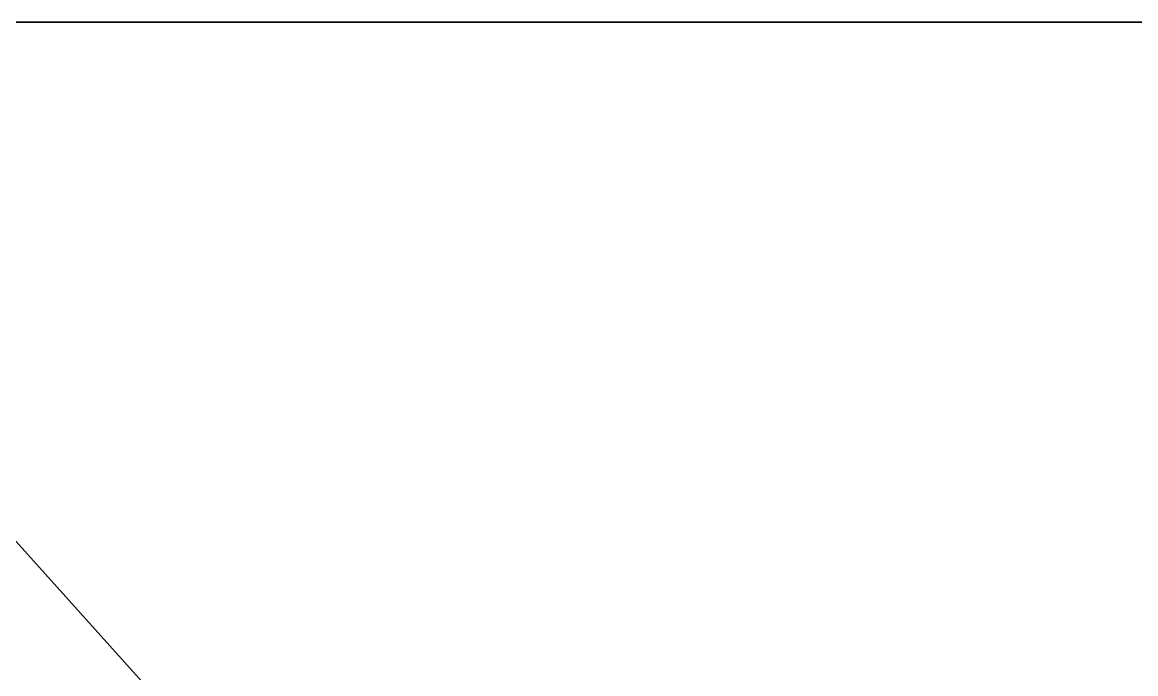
# Model space of a CAD drawing. Extents: x -7.1 to 8.3, y -8 to 8.
# Drawn here: x -3.93 to 2.26, y 4.38 to 8 of the extents above; entities that cross this region are included whole.
import ezdxf

# ---------------------------------------------------------------- set-up
doc = ezdxf.new("R2010")
doc.units = 0

msp = doc.modelspace()

# ---------------------------------------------------------------- linework, layer by layer
for points in [[(7.8057, 8), (-6.5579, 8), (7.8057, -8)], [(7.8057, 8, -0.2018), (-6.5579, 8, -0.2018), (-6.5579, 8)], [(-6.5579, -8), (7.8057, -8), (-6.5579, 8)], [(7.8057, 8), (7.8057, 8, -0.2018), (-6.5579, 8)], [(7.8057, 8, -0.7914), (-6.5579, 8, -0.7914), (-6.5579, 8, -0.2018)], [(7.8057, 8, -0.7914), (7.8057, -8, -0.7914), (-6.5579, -8, -0.7914)], [(7.8057, 8, -0.2018), (7.8057, 8, -0.7914), (-6.5579, 8, -0.2018)], [(-6.5579, -8, -0.7914), (-6.5579, 8, -0.7914), (7.8057, 8, -0.7914)]]:
    msp.add_3dface(points)

doc.saveas('drawing.dxf')
